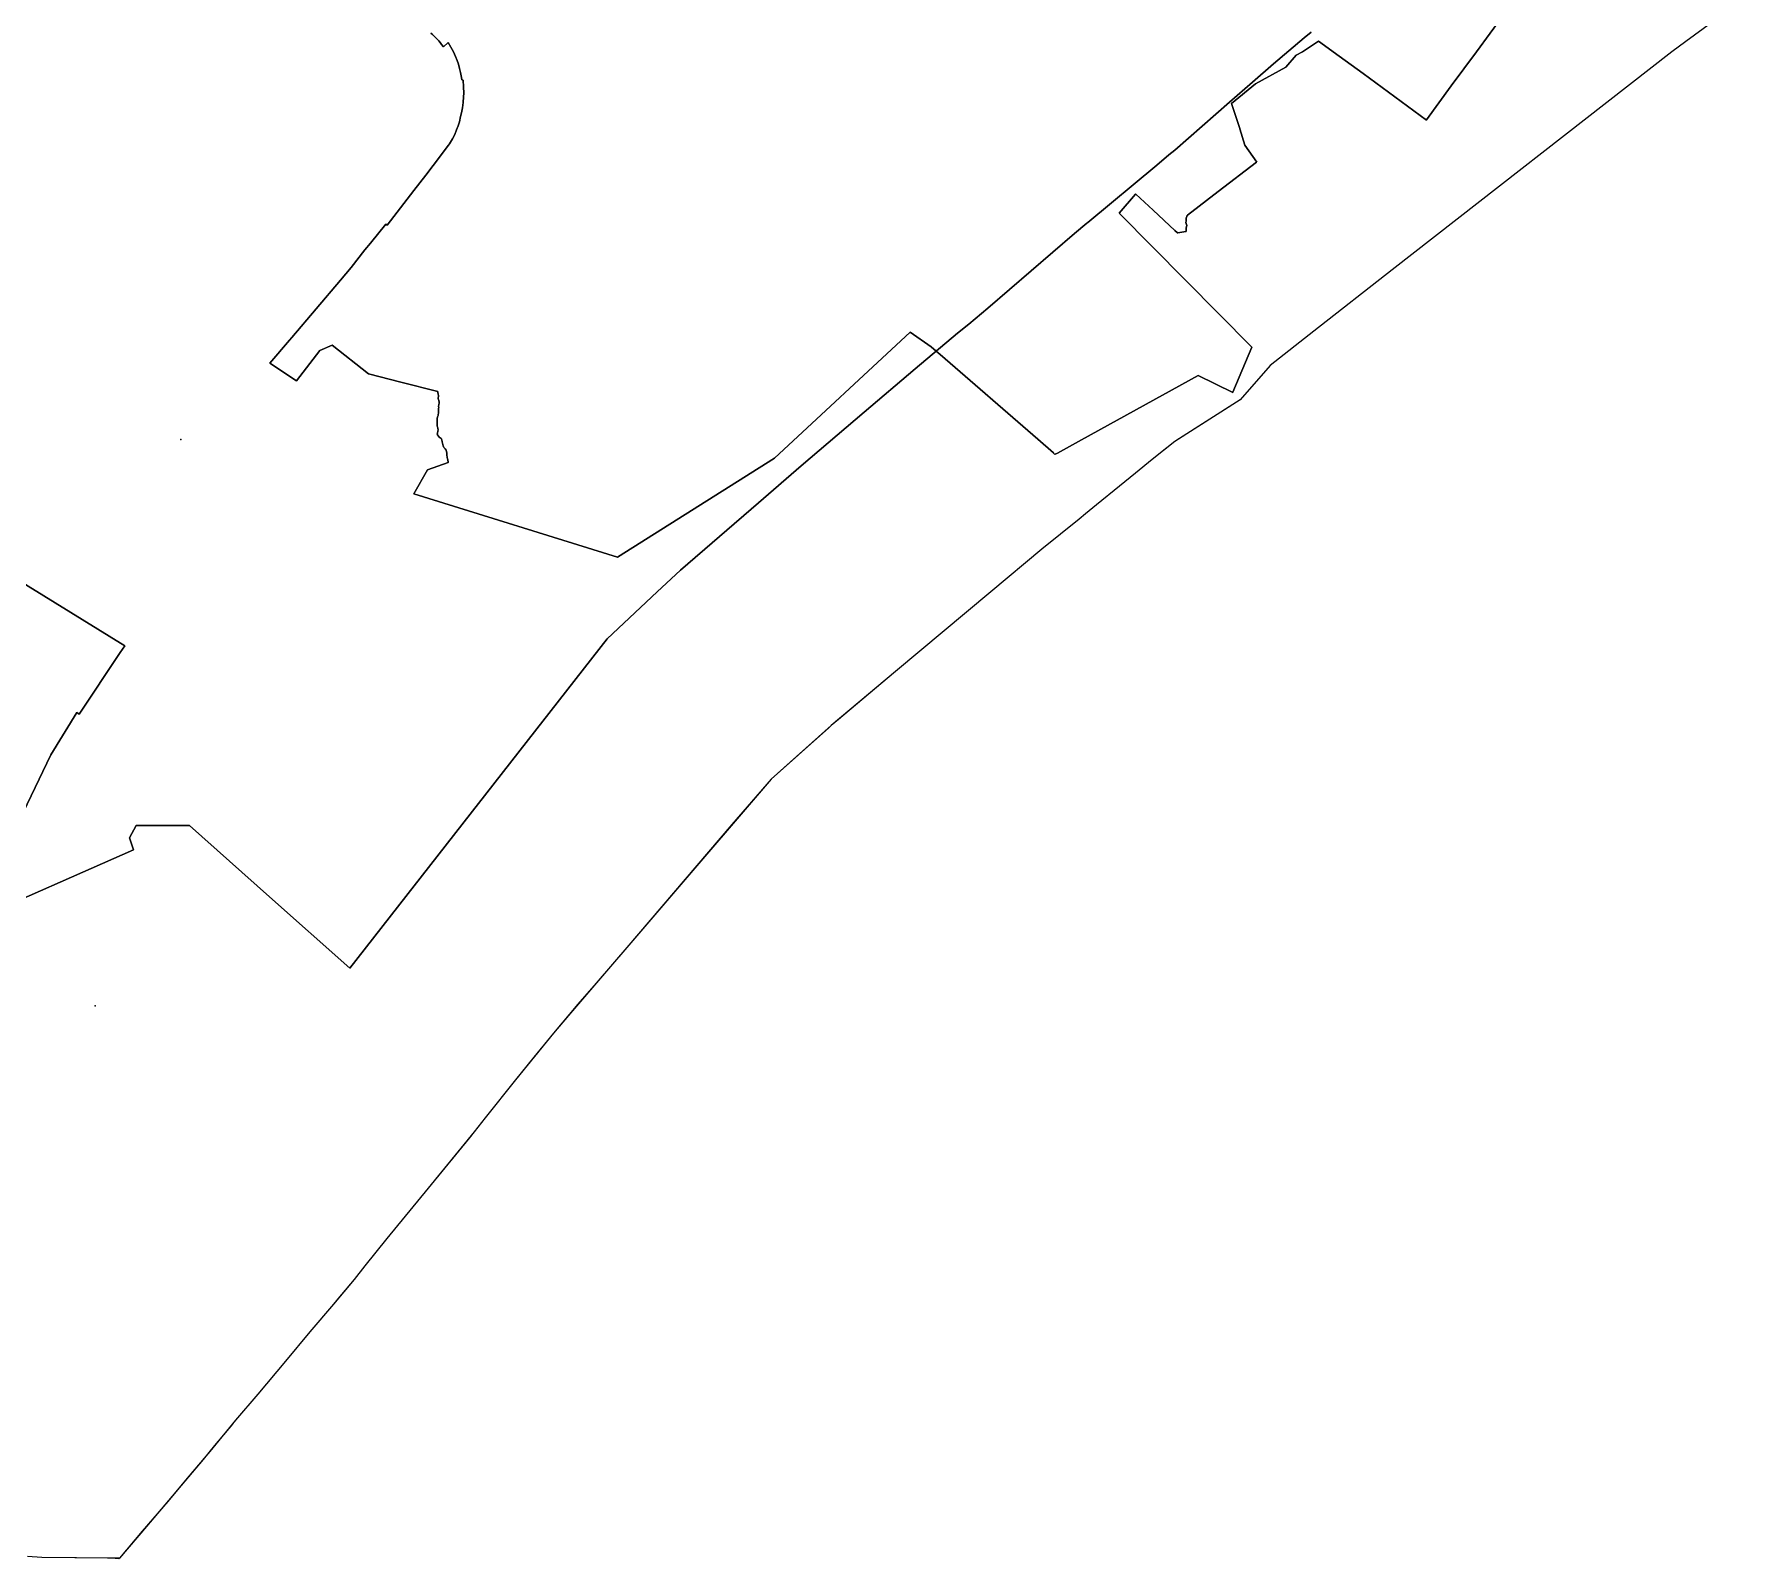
# Model space of a CAD drawing. Header units: inches. Extents: x 11258954 to 11313122, y 3645444 to 3695200.
# Drawn here: x 11285548 to 11298172, y 3648836 to 3660131 of the extents above; entities that cross this region are included whole.
import ezdxf

# ---------------------------------------------------------------- set-up
doc = ezdxf.new("R2010")
doc.units = ezdxf.units.IN
doc.header["$MEASUREMENT"] = 0
for name, color, linetype in [('AnnexationHistory', 183, 'Continuous'), ('PointOfInterest', 52, 'Continuous'), ('RecyclingCenter', 61, 'Continuous'), ('ZipCode', 108, 'Continuous')]:
    doc.layers.add(name, color=color, linetype=linetype)

msp = doc.modelspace()

# ---------------------------------------------------------------- linework, layer by layer
at = {"layer": 'AnnexationHistory'}
for points in [[(11298172, 3660356.4375, 0), (11297786.1875, 3660075.8125, 0), (11297681.9065, 3660000, 0), (11295610.4065, 3658383.75, 0), (11295029.566, 3657929.298, 0), (11294706.7815, 3657676.75, 0), (11294483.9755, 3657422.8745, 0), (11294000, 3657113, 0), (11293832.1875, 3656980.6875, 0), (11293707.7815, 3656877.875, 0), (11293589.1565, 3656782.6875, 0), (11293419.125, 3656643.0625, 0), (11293337.9065, 3656576.4375, 0), (11293292.5, 3656538.4375, 0), (11293014.2815, 3656316.625, 0), (11292638.1565, 3656000, 0), (11291931.719, 3655408.8125, 0), (11291454.6875, 3655008.9375, 0), (11291009.219, 3654611.875, 0), (11290718.719, 3654275.375, 0), (11289939.1875, 3653364.3125, 0), (11289712.6695, 3653101.5495, 0), (11289677.875, 3653061.1875, 0), (11289609, 3652981.5, 0), (11289576.9065, 3652944.4375, 0), (11289396.9375, 3652730.6875, 0), (11289115.4375, 3652383.625, 0), (11288891.125, 3652102.3125, 0), (11288809.625, 3652000, 0), (11288469.3125, 3651583.25, 0), (11288162.7815, 3651209.25, 0), (11288000, 3651006.125, 0), (11287920.1565, 3650906.6875, 0), (11287765.6565, 3650723.5625, 0), (11287592.344, 3650518.625, 0), (11287411.4065, 3650301.0625, 0), (11287207.094, 3650056.125, 0), (11287041.7815, 3649863.5625, 0), (11286850.25, 3649632.8125, 0), (11286683.733, 3649434.804, 0), (11286540.4375, 3649262.5625, 0), (11286350.125, 3649042.25, 0), (11286182, 3648841.5, 0), (11286093.1565, 3648842.3125, 0), (11285606.567, 3648846.867, 0), (11285500.75, 3648852.75, 0)], [(11295009.4845, 3660146.3235, 0), (11294957.1815, 3660102.6965, 0), (11294731.3475, 3659910.2235, 0), (11294575.3185, 3659773.8485, 0), (11294406.0365, 3659625.8905, 0), (11294000, 3659271, 0), (11293956.8125, 3659236.1875, 0), (11293867.1875, 3659160.8125, 0), (11293356.719, 3658736.375, 0), (11293349.125, 3658730.0625, 0), (11293257.094, 3658653.3125, 0), (11292614.219, 3658101.6875, 0), (11292474.4065, 3657982.25, 0), (11292391, 3657915.4375, 0), (11292076.344, 3657650.8125, 0), (11291698.6875, 3657331.375, 0), (11291232.219, 3656933.875, 0), (11290916.7815, 3656659.6875, 0), (11290337.125, 3656161, 0), (11290164.5, 3656000, 0), (11289793.969, 3655651.125, 0), (11287888.1695, 3653213.126, 0), (11287293.3385, 3653739.371, 0), (11286700.92, 3654269.125, 0), (11286305.3005, 3654269.325, 0), (11286255.543, 3654177.1715, 0), (11286286.222, 3654087.384, 0), (11285051, 3653546.25, 0)], [(11285051, 3653546.25, 0), (11286286.222, 3654087.384, 0), (11286255.543, 3654177.1715, 0), (11286305.3005, 3654269.325, 0), (11286700.92, 3654269.125, 0), (11287293.3385, 3653739.371, 0), (11287888.1695, 3653213.126, 0), (11289793.969, 3655651.125, 0), (11290164.5, 3656000, 0), (11290337.125, 3656161, 0), (11290916.7815, 3656659.6875, 0), (11291232.219, 3656933.875, 0), (11291698.6875, 3657331.375, 0), (11292076.344, 3657650.8125, 0), (11292391, 3657915.4375, 0), (11292474.4065, 3657982.25, 0), (11292614.219, 3658101.6875, 0), (11293257.094, 3658653.3125, 0), (11293349.125, 3658730.0625, 0), (11293356.719, 3658736.375, 0), (11293867.1875, 3659160.8125, 0), (11293956.8125, 3659236.1875, 0), (11294000, 3659271, 0), (11294406.0365, 3659625.8905, 0), (11294575.3185, 3659773.8485, 0), (11294731.3475, 3659910.2235, 0), (11294957.1815, 3660102.6965, 0), (11295009.4845, 3660146.3235, 0)], [(11285176.383, 3653763.4955, 0), (11285673.6845, 3654792.863, 0), (11285865.169, 3655104.773, 0), (11285881.9615, 3655093.91, 0), (11286185.6945, 3655550.4715, 0), (11286219.7895, 3655599.1315, 0), (11285303.951, 3656164.652, 0)], [(11285303.951, 3656164.652, 0), (11286219.7895, 3655599.1315, 0), (11286185.6945, 3655550.4715, 0), (11285881.9615, 3655093.91, 0), (11285865.169, 3655104.773, 0), (11285673.6845, 3654792.863, 0), (11285176.383, 3653763.4955, 0)]]:
    msp.add_polyline3d(points, dxfattribs=at)
at = {"layer": 'PointOfInterest'}
msp.add_point((11286001.581, 3652933.4448), dxfattribs=at)
at = {"layer": 'RecyclingCenter'}
msp.add_point((11286635.8491, 3657127.9161), dxfattribs=at)
at = {"layer": 'ZipCode'}
for points in [[(11298172, 3660356.4375, 0), (11297786.1875, 3660075.8125, 0), (11297681.9065, 3660000, 0), (11295610.4065, 3658383.75, 0), (11295029.566, 3657929.298, 0), (11294706.7815, 3657676.75, 0), (11294706.479, 3657676.4055, 0), (11294705.8275, 3657675.663, 0), (11294483.9755, 3657422.8745, 0), (11294007.219, 3657117.622, 0), (11294000, 3657113, 0), (11293880.7545, 3657018.9805, 0), (11293832.1875, 3656980.6875, 0), (11293707.7815, 3656877.875, 0), (11293589.1565, 3656782.6875, 0), (11293419.125, 3656643.0625, 0), (11293337.9065, 3656576.4375, 0), (11293292.5, 3656538.4375, 0), (11293014.2815, 3656316.625, 0), (11292638.1565, 3656000, 0), (11291931.719, 3655408.8125, 0), (11291507.182, 3655052.9415, 0), (11291454.6875, 3655008.9375, 0), (11291436.4285, 3654992.663, 0), (11291009.219, 3654611.875, 0), (11289522.028, 3652879.258, 0), (11289522.018, 3652879.246, 0), (11289396.9375, 3652730.6875, 0), (11289252.152, 3652552.1805, 0), (11289115.4375, 3652383.625, 0), (11288891.125, 3652102.3125, 0), (11288809.625, 3652000, 0), (11288771.179, 3651952.919, 0), (11288469.3125, 3651583.25, 0), (11288219.8765, 3651278.9125, 0), (11288162.7815, 3651209.25, 0), (11288000, 3651006.125, 0), (11287920.1565, 3650906.6875, 0), (11287799.5, 3650763.6875, 0), (11287765.6565, 3650723.5625, 0), (11287592.344, 3650518.625, 0), (11287411.4065, 3650301.0625, 0), (11287207.094, 3650056.125, 0), (11287041.7815, 3649863.5625, 0), (11287019.6505, 3649836.9, 0), (11287017.719, 3649834.573, 0), (11286886.226, 3649676.155, 0), (11286801.1625, 3649573.6655, 0), (11286380.262, 3649075.9465, 0), (11286182, 3648841.5, 0), (11286177.381, 3648836.038, 0), (11286121.2125, 3648842.0555, 0), (11285606.567, 3648846.867, 0), (11285500.75, 3648852.75, 0)], [(11288487.6875, 3660137.5625, 0), (11288500.1875, 3660126.875, 0), (11288512.344, 3660115.75, 0), (11288524.1565, 3660104.25, 0), (11288535.594, 3660092.4375, 0), (11288546.6565, 3660080.25, 0), (11288557.344, 3660067.6875, 0), (11288567.625, 3660054.8125, 0), (11288580.6565, 3660037.625, 0), (11288615.719, 3660068, 0), (11288655.25, 3660000, 0), (11288670.625, 3659965.0625, 0), (11288682.8125, 3659934.4375, 0), (11288692.2815, 3659907.5, 0), (11288701.5, 3659876.6875, 0), (11288708.094, 3659846.6875, 0), (11288715.2815, 3659809.5, 0), (11288718.6875, 3659791.3125, 0), (11288728.094, 3659788.875, 0), (11288730.094, 3659739.875, 0), (11288731.5, 3659693.25, 0), (11288729.094, 3659666.875, 0), (11288726.6875, 3659624.875, 0), (11288722.6875, 3659585.6875, 0), (11288715.875, 3659547.875, 0), (11288708.6875, 3659520.25, 0), (11288701.5, 3659482.0625, 0), (11288691.094, 3659451.4375, 0), (11288678.6875, 3659421.8125, 0), (11288665.094, 3659388.25, 0), (11288648.094, 3659355.0625, 0), (11288634.469, 3659331, 0), (11288625.969, 3659318.5, 0), (11288618.875, 3659308, 0), (11288504.469, 3659156.4375, 0), (11288451.0625, 3659086.9375, 0), (11288362.25, 3658971.375, 0), (11288165.219, 3658716.125, 0), (11288155, 3658723.9375, 0), (11288040.4065, 3658582.3125, 0), (11288000, 3658533.5, 0), (11287896.75, 3658402.125, 0), (11287819.719, 3658309, 0), (11287458.4375, 3657884.75, 0), (11287441.2815, 3657864.625, 0), (11287295.594, 3657693.5625, 0), (11287491.7815, 3657562.1875, 0), (11287665.6565, 3657788.25, 0), (11287757.6915, 3657826.8505, 0), (11288025.72, 3657614.4245, 0), (11288264.682, 3657553.8745, 0), (11288538.9165, 3657482.973, 0), (11288539, 3657476.05, 0), (11288542.15, 3657463.9, 0), (11288544.5, 3657453.1, 0), (11288544.768, 3657448.777, 0), (11288544.85, 3657447.45, 0), (11288541.85, 3657436.95, 0), (11288542.6, 3657428.7, 0), (11288544.394, 3657423.7555, 0), (11288546.5, 3657417.95, 0), (11288548, 3657413.125, 0), (11288549.5, 3657408.3, 0), (11288549.65, 3657398, 0), (11288547.65, 3657388.05, 0), (11288546.56, 3657382.6, 0), (11288545.4, 3657376.8, 0), (11288545.25, 3657371.5, 0), (11288546.05, 3657362.95, 0), (11288545.8365, 3657361.241, 0), (11288544.7, 3657352.15, 0), (11288543.55, 3657344.9, 0), (11288544, 3657337.025, 0), (11288544.15, 3657334.4, 0), (11288544.15, 3657323.2, 0), (11288543.3, 3657312.5, 0), (11288541.4, 3657305.3, 0), (11288539.629, 3657301.137, 0), (11288537.55, 3657296.25, 0), (11288535.65, 3657284.05, 0), (11288535.9, 3657272.7, 0), (11288535.85, 3657261.1, 0), (11288535.7, 3657249.5, 0), (11288534.9, 3657237.15, 0), (11288535, 3657234.8645, 0), (11288535.25, 3657229.15, 0), (11288538.1, 3657218.5, 0), (11288538.918, 3657215.4395, 0), (11288540.8, 3657208.4, 0), (11288541.85, 3657200.25, 0), (11288539.7, 3657189.6, 0), (11288538.681, 3657185.104, 0), (11288537.4, 3657179.45, 0), (11288536.2095, 3657172.188, 0), (11288535.9, 3657170.3, 0), (11288537.95, 3657163.6, 0), (11288537.989, 3657163.5375, 0), (11288544.05, 3657153.8, 0), (11288550.072, 3657145.4385, 0), (11288550.1, 3657145.4, 0), (11288550.7905, 3657144.828, 0), (11288555.05, 3657141.3, 0), (11288557.968, 3657139.519, 0), (11288563.65, 3657136.05, 0), (11288565.95, 3657133.2, 0), (11288568.6, 3657123, 0), (11288572.722, 3657112.764, 0), (11288573.05, 3657111.95, 0), (11288575.4, 3657101.75, 0), (11288577.05, 3657091.45, 0), (11288578.5, 3657080.65, 0), (11288581.25, 3657074.5, 0), (11288583.5865, 3657071.452, 0), (11288587.65, 3657066.15, 0), (11288594.8, 3657058.3, 0), (11288601.021, 3657049.1925, 0), (11288601.05, 3657049.15, 0), (11288605, 3657038.35, 0), (11288605.0895, 3657037.7915, 0), (11288606.65, 3657028.05, 0), (11288607, 3657021.4585, 0), (11288607.25, 3657016.75, 0), (11288607.4525, 3657012.223, 0), (11288607.7, 3657006.7, 0), (11288608, 3657002.4815, 0), (11288608.5, 3656995.45, 0), (11288611.25, 3656985.45, 0), (11288613.9455, 3656977.2155, 0), (11288614.9, 3656974.3, 0), (11288616.55, 3656962.45, 0), (11288617.0865, 3656958.1365, 0), (11288463.9375, 3656903.75, 0), (11288362.7025, 3656726.5155, 0), (11289870.0585, 3656255.348, 0), (11291034.409, 3656990.727, 0), (11292039.8585, 3657922.7325, 0), (11292040.4845, 3657923.3125, 0), (11292194.0315, 3657815.5, 0), (11292232.473, 3657782.1165, 0), (11292260.32, 3657757.9335, 0), (11292983.945, 3657129.521, 0), (11293100.682, 3657028.1435, 0), (11293101.182, 3657027.7095, 0), (11293112.219, 3657018.125, 0), (11293112.355, 3657018.2, 0), (11293129.745, 3657027.7745, 0), (11293307.478, 3657125.6325, 0), (11294172.219, 3657601.75, 0), (11294172.335, 3657601.694, 0), (11294430.185, 3657477.123, 0), (11294430.222, 3657477.2105, 0), (11294430.305, 3657477.4065, 0), (11294571.689, 3657811.7755, 0), (11293586.9375, 3658803.75, 0), (11293709.1335, 3658944.9845, 0), (11293709.6875, 3658945.625, 0), (11293709.811, 3658945.511, 0), (11293710.0875, 3658945.2555, 0), (11293838.594, 3658826.375, 0), (11294000, 3658676.875, 0), (11294020.625, 3658658.375, 0), (11294020.8145, 3658658.404, 0), (11294021.239, 3658658.4695, 0), (11294082.659, 3658667.9235, 0), (11294083.1565, 3658668, 0), (11294085, 3658677.5, 0), (11294085, 3658684, 0), (11294083, 3658694.25, 0), (11294086, 3658705.25, 0), (11294088, 3658713.25, 0), (11294087, 3658720.5, 0), (11294083, 3658728.25, 0), (11294081, 3658736.25, 0), (11294083, 3658744.25, 0), (11294084, 3658755.75, 0), (11294085, 3658767.75, 0), (11294088, 3658778.75, 0), (11294092, 3658788.25, 0), (11294092.727, 3658790.75, 0), (11294092.7815, 3658790.9375, 0), (11294322, 3658964.1875, 0), (11294605.9, 3659181.493, 0), (11294606.5625, 3659182, 0), (11294519.8125, 3659307.375, 0), (11294482.4065, 3659428.75, 0), (11294481.5625, 3659431.25, 0), (11294419.623, 3659616.4135, 0), (11294419.594, 3659616.5, 0), (11294597.625, 3659761.75, 0), (11294821.655, 3659885.288, 0), (11294821.8125, 3659885.375, 0), (11294898.9595, 3659974.857, 0), (11294899.4065, 3659975.375, 0), (11294945.8125, 3660000, 0), (11295064.7995, 3660079.341, 0), (11295064.9055, 3660079.2635, 0), (11295065.143, 3660079.09, 0), (11295136.4125, 3660027.132, 0), (11295173.6285, 3660000, 0), (11295394.337, 3659839.0935, 0), (11295865.4435, 3659494.6355, 0), (11295865.5525, 3659494.5555, 0), (11295865.629, 3659494.6615, 0), (11295865.801, 3659494.8995, 0), (11296048.0315, 3659747.375, 0), (11296236.344, 3660000, 0), (11296539, 3660417.8125, 0)], [(11296539, 3660417.8125, 0), (11296236.344, 3660000, 0), (11296048.0315, 3659747.375, 0), (11295865.801, 3659494.8995, 0), (11295865.629, 3659494.6615, 0), (11295865.5525, 3659494.5555, 0), (11295865.4435, 3659494.6355, 0), (11295394.337, 3659839.0935, 0), (11295173.6285, 3660000, 0), (11295136.4125, 3660027.132, 0), (11295065.143, 3660079.09, 0), (11295064.9055, 3660079.2635, 0), (11295064.7995, 3660079.341, 0), (11294945.8125, 3660000, 0), (11294899.4065, 3659975.375, 0), (11294898.9595, 3659974.857, 0), (11294821.8125, 3659885.375, 0), (11294821.655, 3659885.288, 0), (11294597.625, 3659761.75, 0), (11294419.594, 3659616.5, 0), (11294419.623, 3659616.4135, 0), (11294481.5625, 3659431.25, 0), (11294482.4065, 3659428.75, 0), (11294519.8125, 3659307.375, 0), (11294606.5625, 3659182, 0), (11294605.9, 3659181.493, 0), (11294322, 3658964.1875, 0), (11294092.7815, 3658790.9375, 0), (11294092.727, 3658790.75, 0), (11294092, 3658788.25, 0), (11294088, 3658778.75, 0), (11294085, 3658767.75, 0), (11294084, 3658755.75, 0), (11294083, 3658744.25, 0), (11294081, 3658736.25, 0), (11294083, 3658728.25, 0), (11294087, 3658720.5, 0), (11294088, 3658713.25, 0), (11294086, 3658705.25, 0), (11294083, 3658694.25, 0), (11294085, 3658684, 0), (11294085, 3658677.5, 0), (11294083.1565, 3658668, 0), (11294082.659, 3658667.9235, 0), (11294021.239, 3658658.4695, 0), (11294020.8145, 3658658.404, 0), (11294020.625, 3658658.375, 0), (11294000, 3658676.875, 0), (11293838.594, 3658826.375, 0), (11293710.0875, 3658945.2555, 0), (11293709.811, 3658945.511, 0), (11293709.6875, 3658945.625, 0), (11293709.1335, 3658944.9845, 0), (11293586.9375, 3658803.75, 0), (11294571.689, 3657811.7755, 0), (11294430.305, 3657477.4065, 0), (11294430.222, 3657477.2105, 0), (11294430.185, 3657477.123, 0), (11294172.335, 3657601.694, 0), (11294172.219, 3657601.75, 0), (11293307.478, 3657125.6325, 0), (11293129.745, 3657027.7745, 0), (11293112.355, 3657018.2, 0), (11293112.219, 3657018.125, 0), (11293101.182, 3657027.7095, 0), (11293100.682, 3657028.1435, 0), (11292983.945, 3657129.521, 0), (11292260.32, 3657757.9335, 0), (11292232.473, 3657782.1165, 0), (11292194.0315, 3657815.5, 0), (11292040.4845, 3657923.3125, 0), (11292039.8585, 3657922.7325, 0), (11291034.409, 3656990.727, 0), (11289870.0585, 3656255.348, 0), (11288362.7025, 3656726.5155, 0), (11288463.9375, 3656903.75, 0), (11288617.0865, 3656958.1365, 0), (11288616.55, 3656962.45, 0), (11288614.9, 3656974.3, 0), (11288613.9455, 3656977.2155, 0), (11288611.25, 3656985.45, 0), (11288608.5, 3656995.45, 0), (11288608, 3657002.4815, 0), (11288607.7, 3657006.7, 0), (11288607.4525, 3657012.223, 0), (11288607.25, 3657016.75, 0), (11288607, 3657021.4585, 0), (11288606.65, 3657028.05, 0), (11288605.0895, 3657037.7915, 0), (11288605, 3657038.35, 0), (11288601.05, 3657049.15, 0), (11288601.021, 3657049.1925, 0), (11288594.8, 3657058.3, 0), (11288587.65, 3657066.15, 0), (11288583.5865, 3657071.452, 0), (11288581.25, 3657074.5, 0), (11288578.5, 3657080.65, 0), (11288577.05, 3657091.45, 0), (11288575.4, 3657101.75, 0), (11288573.05, 3657111.95, 0), (11288572.722, 3657112.764, 0), (11288568.6, 3657123, 0), (11288565.95, 3657133.2, 0), (11288563.65, 3657136.05, 0), (11288557.968, 3657139.519, 0), (11288555.05, 3657141.3, 0), (11288550.7905, 3657144.828, 0), (11288550.1, 3657145.4, 0), (11288550.072, 3657145.4385, 0), (11288544.05, 3657153.8, 0), (11288537.989, 3657163.5375, 0), (11288537.95, 3657163.6, 0), (11288535.9, 3657170.3, 0), (11288536.2095, 3657172.188, 0), (11288537.4, 3657179.45, 0), (11288538.681, 3657185.104, 0), (11288539.7, 3657189.6, 0), (11288541.85, 3657200.25, 0), (11288540.8, 3657208.4, 0), (11288538.918, 3657215.4395, 0), (11288538.1, 3657218.5, 0), (11288535.25, 3657229.15, 0), (11288535, 3657234.8645, 0), (11288534.9, 3657237.15, 0), (11288535.7, 3657249.5, 0), (11288535.85, 3657261.1, 0), (11288535.9, 3657272.7, 0), (11288535.65, 3657284.05, 0), (11288537.55, 3657296.25, 0), (11288539.629, 3657301.137, 0), (11288541.4, 3657305.3, 0), (11288543.3, 3657312.5, 0), (11288544.15, 3657323.2, 0), (11288544.15, 3657334.4, 0), (11288544, 3657337.025, 0), (11288543.55, 3657344.9, 0), (11288544.7, 3657352.15, 0), (11288545.8365, 3657361.241, 0), (11288546.05, 3657362.95, 0), (11288545.25, 3657371.5, 0), (11288545.4, 3657376.8, 0), (11288546.56, 3657382.6, 0), (11288547.65, 3657388.05, 0), (11288549.65, 3657398, 0), (11288549.5, 3657408.3, 0), (11288548, 3657413.125, 0), (11288546.5, 3657417.95, 0), (11288544.394, 3657423.7555, 0), (11288542.6, 3657428.7, 0), (11288541.85, 3657436.95, 0), (11288544.85, 3657447.45, 0), (11288544.768, 3657448.777, 0), (11288544.5, 3657453.1, 0), (11288542.15, 3657463.9, 0), (11288539, 3657476.05, 0), (11288538.9165, 3657482.973, 0), (11288264.682, 3657553.8745, 0), (11288025.72, 3657614.4245, 0), (11287757.6915, 3657826.8505, 0), (11287665.6565, 3657788.25, 0), (11287491.7815, 3657562.1875, 0), (11287295.594, 3657693.5625, 0), (11287441.2815, 3657864.625, 0), (11287458.4375, 3657884.75, 0), (11287819.719, 3658309, 0), (11287896.75, 3658402.125, 0), (11288000, 3658533.5, 0), (11288040.4065, 3658582.3125, 0), (11288155, 3658723.9375, 0), (11288165.219, 3658716.125, 0), (11288362.25, 3658971.375, 0), (11288451.0625, 3659086.9375, 0), (11288504.469, 3659156.4375, 0), (11288618.875, 3659308, 0), (11288625.969, 3659318.5, 0), (11288634.469, 3659331, 0), (11288648.094, 3659355.0625, 0), (11288665.094, 3659388.25, 0), (11288678.6875, 3659421.8125, 0), (11288691.094, 3659451.4375, 0), (11288701.5, 3659482.0625, 0), (11288708.6875, 3659520.25, 0), (11288715.875, 3659547.875, 0), (11288722.6875, 3659585.6875, 0), (11288726.6875, 3659624.875, 0), (11288729.094, 3659666.875, 0), (11288731.5, 3659693.25, 0), (11288730.094, 3659739.875, 0), (11288728.094, 3659788.875, 0), (11288718.6875, 3659791.3125, 0), (11288715.2815, 3659809.5, 0), (11288708.094, 3659846.6875, 0), (11288701.5, 3659876.6875, 0), (11288692.2815, 3659907.5, 0), (11288682.8125, 3659934.4375, 0), (11288670.625, 3659965.0625, 0), (11288655.25, 3660000, 0), (11288615.719, 3660068, 0), (11288580.6565, 3660037.625, 0), (11288567.625, 3660054.8125, 0), (11288557.344, 3660067.6875, 0), (11288546.6565, 3660080.25, 0), (11288535.594, 3660092.4375, 0), (11288524.1565, 3660104.25, 0), (11288512.344, 3660115.75, 0), (11288500.1875, 3660126.875, 0), (11288487.6875, 3660137.5625, 0)]]:
    msp.add_polyline3d(points, dxfattribs=at)

doc.saveas('drawing.dxf')
